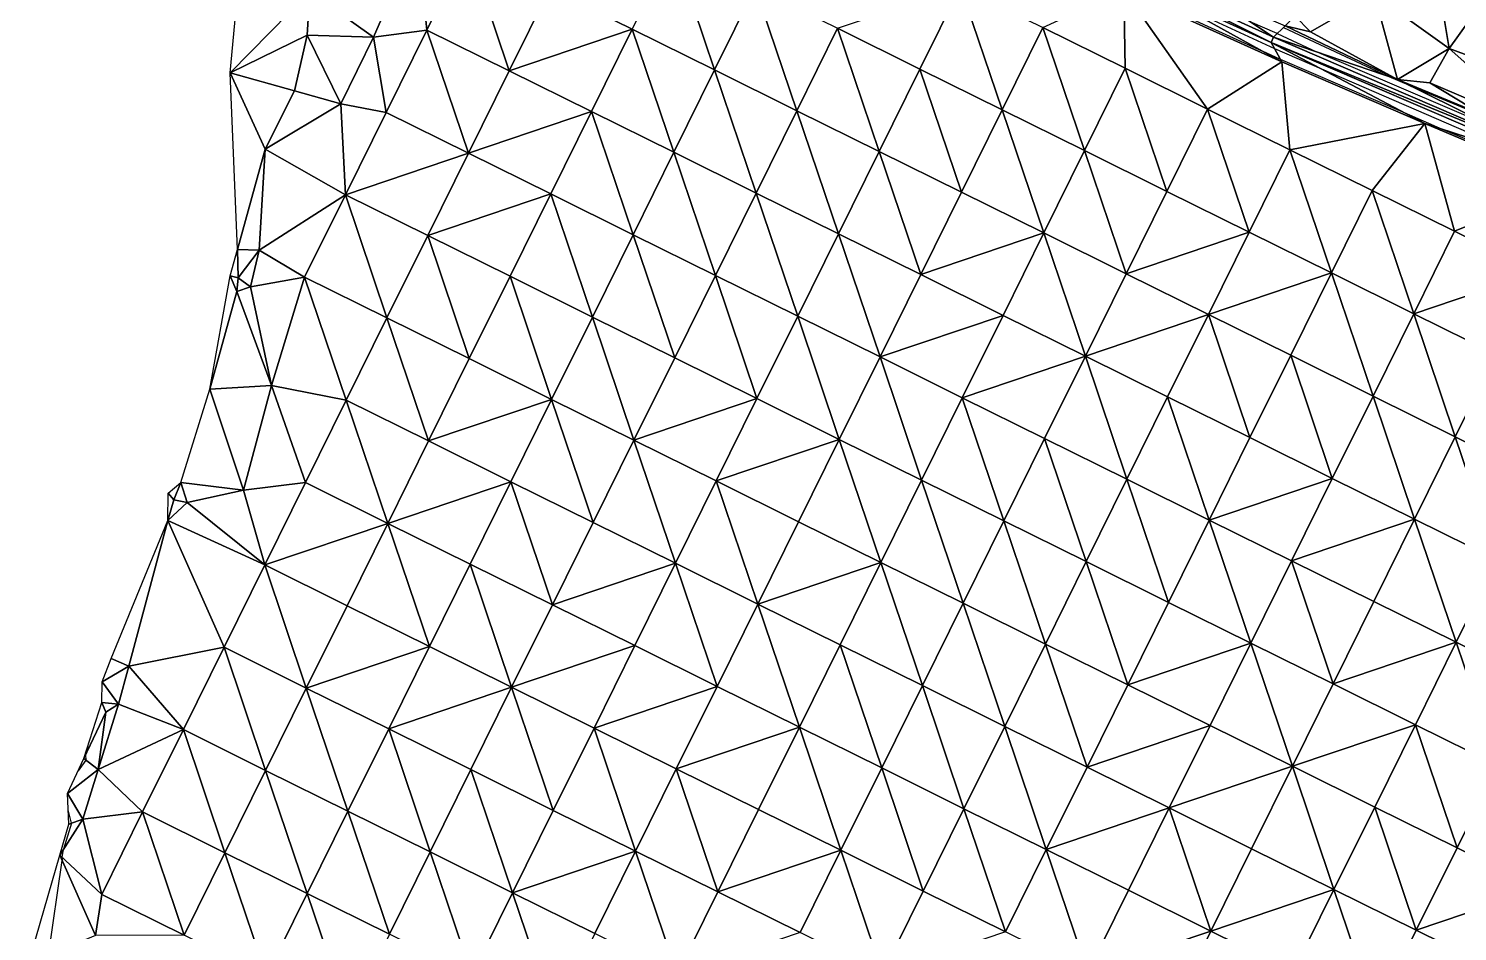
# Model space of a CAD drawing. Extents: x 452550 to 453808, y 451368 to 453069.
# Drawn here: x 452926.5 to 453082.1, y 452339 to 452437.3 of the extents above; entities that cross this region are included whole.
import ezdxf

# ---------------------------------------------------------------- set-up
doc = ezdxf.new("R2010")
doc.units = 0
doc.header["$LTSCALE"] = 0.35
doc.header["$MEASUREMENT"] = 0
doc.linetypes.add('DASHED', pattern=[5442.857143, 3628.571429, -1814.285714])
doc.layers.add('Default', color=42, linetype='Continuous', lineweight=25)
doc.layers.add('FPS_Contours-Minor', color=40, linetype='DASHED', lineweight=25)

msp = doc.modelspace()

# ---------------------------------------------------------------- linework, layer by layer
at = {"layer": 'Default', "color": 8, "linetype": 'Continuous', "lineweight": 25}
for points in [[(452957.19, 452441.31, 14.19), (452948.49, 452432.48, 14.08), (452950.36, 452452.22, 14.18)], [(453081.22, 452435.12, 14.1), (453073.1, 452440.95, 14.08), (453078.92, 452449.07, 14.07)], [(453087.05, 452443.25, 14.08), (453081.22, 452435.12, 14.1), (453078.92, 452449.07, 14.07)], [(452964.09, 452436.37, 14.18), (452957.19, 452441.31, 14.19), (452968.9, 452447.35, 14.26)], [(452969.92, 452437.13, 14.14), (452964.09, 452436.37, 14.18), (452968.9, 452447.35, 14.26)], [(452974.36, 452446.1, 14.2), (452969.92, 452437.13, 14.14), (452968.9, 452447.35, 14.26)], [(452992.28, 452437.22, 14.23), (452983.32, 452441.66, 14.23), (452996.72, 452446.19, 14.28)], [(453001.24, 452432.79, 14.19), (452992.28, 452437.22, 14.23), (452996.72, 452446.19, 14.28)], [(453005.68, 452441.75, 14.24), (453001.24, 452432.79, 14.19), (452996.72, 452446.19, 14.28)], [(452978.88, 452432.7, 14.14), (452969.92, 452437.13, 14.14), (452974.36, 452446.1, 14.2)], [(452983.32, 452441.66, 14.23), (452978.88, 452432.7, 14.14), (452974.36, 452446.1, 14.2)], [(453046.58, 452442.76, 13.25), (453046.81, 452443.32, 13.25), (453061.85, 452435.79, 13.19)], [(453046.81, 452443.32, 13.25), (453054.61, 452441.35, 14.1), (453062.09, 452436.34, 13.19)], [(453061.85, 452435.79, 13.19), (453046.81, 452443.32, 13.25), (453062.09, 452436.34, 13.19)], [(453092.71, 452430.86, 14.1), (453081.22, 452435.12, 14.1), (453087.05, 452443.25, 14.08)], [(452992.28, 452437.22, 14.23), (452978.88, 452432.7, 14.14), (452983.32, 452441.66, 14.23)], [(453010.21, 452428.35, 14.16), (453001.24, 452432.79, 14.19), (453005.68, 452441.75, 14.24)], [(453014.64, 452437.32, 14.19), (453010.21, 452428.35, 14.16), (453005.68, 452441.75, 14.24)], [(453023.6, 452432.88, 14.17), (453014.64, 452437.32, 14.19), (453028.04, 452441.84, 14.25)], [(453032.57, 452428.44, 14.19), (453023.6, 452432.88, 14.17), (453028.04, 452441.84, 14.25)], [(453037, 452437.41, 14.25), (453032.57, 452428.44, 14.19), (453028.04, 452441.84, 14.25)], [(453063.01, 452433.66, 14.11), (453045.79, 452441.45, 14.14), (453046.58, 452442.76, 13.25)], [(453063.01, 452433.66, 14.11), (453046.58, 452442.76, 13.25), (453061.85, 452435.79, 13.19)], [(452956.87, 452436.58, 14.31), (452948.49, 452432.48, 14.08), (452957.19, 452441.31, 14.19)], [(452964.09, 452436.37, 14.18), (452956.87, 452436.58, 14.31), (452957.19, 452441.31, 14.19)], [(453045.96, 452432.97, 14.23), (453037, 452437.41, 14.25), (453045.79, 452441.45, 14.14)], [(453054.93, 452428.53, 14.25), (453045.79, 452441.45, 14.14), (453063.01, 452433.66, 14.11)], [(453054.93, 452428.53, 14.25), (453045.96, 452432.97, 14.23), (453045.79, 452441.45, 14.14)], [(453062.09, 452436.34, 13.19), (453054.61, 452441.35, 14.1), (453063.36, 452437.58, 14.14)], [(453073.1, 452440.95, 14.08), (453066.15, 452436.95, 14.17), (453064.43, 452438.67, 14.19)], [(453073.1, 452440.95, 14.08), (453075.61, 452431.75, 14.07), (453066.15, 452436.95, 14.17)], [(453073.1, 452440.95, 14.08), (453081.22, 452435.12, 14.1), (453075.61, 452431.75, 14.07)], [(453066.15, 452436.95, 14.17), (453063.36, 452437.58, 14.14), (453064.43, 452438.67, 14.19)], [(452969.92, 452437.13, 14.14), (452965.48, 452428.17, 14.17), (452964.09, 452436.37, 14.18)], [(452974.45, 452423.74, 14.14), (452965.48, 452428.17, 14.17), (452969.92, 452437.13, 14.14)], [(452978.88, 452432.7, 14.14), (452974.45, 452423.74, 14.14), (452969.92, 452437.13, 14.14)], [(452987.84, 452428.26, 14.16), (452978.88, 452432.7, 14.14), (452992.28, 452437.22, 14.23)], [(452996.81, 452423.83, 14.15), (452987.84, 452428.26, 14.16), (452992.28, 452437.22, 14.23)], [(453001.24, 452432.79, 14.19), (452996.81, 452423.83, 14.15), (452992.28, 452437.22, 14.23)], [(453019.17, 452423.92, 14.15), (453010.21, 452428.35, 14.16), (453014.64, 452437.32, 14.19)], [(453023.6, 452432.88, 14.17), (453019.17, 452423.92, 14.15), (453014.64, 452437.32, 14.19)], [(453041.53, 452424.01, 14.19), (453032.57, 452428.44, 14.19), (453037, 452437.41, 14.25)], [(453045.96, 452432.97, 14.23), (453041.53, 452424.01, 14.19), (453037, 452437.41, 14.25)], [(453062.09, 452436.34, 13.19), (453063.36, 452437.58, 14.14), (453075.61, 452431.75, 14.07)], [(453063.36, 452437.58, 14.14), (453066.15, 452436.95, 14.17), (453075.61, 452431.75, 14.07)], [(452956.87, 452436.58, 14.31), (452955.51, 452430.51, 14.45), (452948.49, 452432.48, 14.08)], [(452960.55, 452429.09, 14.25), (452955.51, 452430.51, 14.45), (452956.87, 452436.58, 14.31)], [(452964.09, 452436.37, 14.18), (452960.55, 452429.09, 14.25), (452956.87, 452436.58, 14.31)], [(452964.09, 452436.37, 14.18), (452965.48, 452428.17, 14.17), (452960.55, 452429.09, 14.25)], [(453061.85, 452435.79, 13.19), (453062.09, 452436.34, 13.19), (453094.56, 452422.39, 13.13)], [(453078.57, 452426.94, 14.12), (453061.85, 452435.79, 13.19), (453094.29, 452421.85, 13.13)], [(453078.57, 452426.94, 14.12), (453063.01, 452433.66, 14.11), (453061.85, 452435.79, 13.19)], [(453061.85, 452435.79, 13.19), (453094.56, 452422.39, 13.13), (453094.29, 452421.85, 13.13)], [(453062.09, 452436.34, 13.19), (453075.61, 452431.75, 14.07), (453094.56, 452422.39, 13.13)], [(453075.61, 452431.75, 14.07), (453081.22, 452435.12, 14.1), (453079.12, 452431.4, 14.11)], [(453081.22, 452435.12, 14.1), (453091.26, 452426.24, 14.17), (453079.12, 452431.4, 14.11)], [(453092.71, 452430.86, 14.1), (453091.26, 452426.24, 14.17), (453081.22, 452435.12, 14.1)], [(452949.31, 452413.26, 14.4), (452948.49, 452432.48, 14.08), (452952.31, 452424.16, 14.22)], [(452948.49, 452432.48, 14.08), (452955.51, 452430.51, 14.45), (452952.31, 452424.16, 14.22)], [(452987.84, 452428.26, 14.16), (452974.45, 452423.74, 14.14), (452978.88, 452432.7, 14.14)], [(453005.77, 452419.39, 14.13), (452996.81, 452423.83, 14.15), (453001.24, 452432.79, 14.19)], [(453010.21, 452428.35, 14.16), (453005.77, 452419.39, 14.13), (453001.24, 452432.79, 14.19)], [(453028.13, 452419.48, 14.14), (453019.17, 452423.92, 14.15), (453023.6, 452432.88, 14.17)], [(453032.57, 452428.44, 14.19), (453028.13, 452419.48, 14.14), (453023.6, 452432.88, 14.17)], [(453050.49, 452419.57, 14.24), (453041.53, 452424.01, 14.19), (453045.96, 452432.97, 14.23)], [(453054.93, 452428.53, 14.25), (453050.49, 452419.57, 14.24), (453045.96, 452432.97, 14.23)], [(453063.89, 452424.1, 14.26), (453054.93, 452428.53, 14.25), (453063.01, 452433.66, 14.11)], [(453063.89, 452424.1, 14.26), (453063.01, 452433.66, 14.11), (453078.57, 452426.94, 14.12)], [(453075.61, 452431.75, 14.07), (453084.83, 452427.95, 14.12), (453094.56, 452422.39, 13.13)], [(453075.61, 452431.75, 14.07), (453079.12, 452431.4, 14.11), (453084.83, 452427.95, 14.12)], [(453091.26, 452426.24, 14.17), (453084.83, 452427.95, 14.12), (453079.12, 452431.4, 14.11)], [(452955.51, 452430.51, 14.45), (452960.55, 452429.09, 14.25), (452952.31, 452424.16, 14.22)], [(452960.55, 452429.09, 14.25), (452961.05, 452419.21, 14.22), (452952.31, 452424.16, 14.22)], [(452965.48, 452428.17, 14.17), (452961.05, 452419.21, 14.22), (452960.55, 452429.09, 14.25)], [(452974.45, 452423.74, 14.14), (452961.05, 452419.21, 14.22), (452965.48, 452428.17, 14.17)], [(452983.41, 452419.3, 14.16), (452974.45, 452423.74, 14.14), (452987.84, 452428.26, 14.16)], [(452992.37, 452414.86, 14.17), (452983.41, 452419.3, 14.16), (452987.84, 452428.26, 14.16)], [(452996.81, 452423.83, 14.15), (452992.37, 452414.86, 14.17), (452987.84, 452428.26, 14.16)], [(453014.73, 452414.95, 14.08), (453005.77, 452419.39, 14.13), (453010.21, 452428.35, 14.16)], [(453019.17, 452423.92, 14.15), (453014.73, 452414.95, 14.08), (453010.21, 452428.35, 14.16)], [(453037.09, 452415.05, 14.14), (453028.13, 452419.48, 14.14), (453032.57, 452428.44, 14.19)], [(453041.53, 452424.01, 14.19), (453037.09, 452415.05, 14.14), (453032.57, 452428.44, 14.19)], [(453059.45, 452415.14, 14.25), (453050.49, 452419.57, 14.24), (453054.93, 452428.53, 14.25)], [(453063.89, 452424.1, 14.26), (453059.45, 452415.14, 14.25), (453054.93, 452428.53, 14.25)], [(453078.57, 452426.94, 14.12), (453072.85, 452419.66, 14.26), (453063.89, 452424.1, 14.26)], [(453081.81, 452415.23, 14.24), (453072.85, 452419.66, 14.26), (453078.57, 452426.94, 14.12)], [(453081.81, 452415.23, 14.24), (453078.57, 452426.94, 14.12), (453094.4, 452420.29, 14.2)], [(453094.29, 452421.85, 13.13), (453094.4, 452420.29, 14.2), (453078.57, 452426.94, 14.12)], [(452951.64, 452413.16, 14.33), (452949.31, 452413.26, 14.4), (452952.31, 452424.16, 14.22)], [(452961.05, 452419.21, 14.22), (452951.64, 452413.16, 14.33), (452952.31, 452424.16, 14.22)], [(452970.01, 452414.77, 14.2), (452961.05, 452419.21, 14.22), (452974.45, 452423.74, 14.14)], [(452983.41, 452419.3, 14.16), (452970.01, 452414.77, 14.2), (452974.45, 452423.74, 14.14)], [(453001.33, 452410.43, 14.18), (452992.37, 452414.86, 14.17), (452996.81, 452423.83, 14.15)], [(453005.77, 452419.39, 14.13), (453001.33, 452410.43, 14.18), (452996.81, 452423.83, 14.15)], [(453023.69, 452410.52, 14.11), (453014.73, 452414.95, 14.08), (453019.17, 452423.92, 14.15)], [(453028.13, 452419.48, 14.14), (453023.69, 452410.52, 14.11), (453019.17, 452423.92, 14.15)], [(453046.05, 452410.61, 14.16), (453037.09, 452415.05, 14.14), (453041.53, 452424.01, 14.19)], [(453050.49, 452419.57, 14.24), (453046.05, 452410.61, 14.16), (453041.53, 452424.01, 14.19)], [(453068.41, 452410.7, 14.25), (453059.45, 452415.14, 14.25), (453063.89, 452424.1, 14.26)], [(453072.85, 452419.66, 14.26), (453068.41, 452410.7, 14.25), (453063.89, 452424.1, 14.26)], [(453090.78, 452410.79, 14.24), (453081.81, 452415.23, 14.24), (453094.4, 452420.29, 14.2)], [(452961.05, 452419.21, 14.22), (452956.61, 452410.25, 14.21), (452951.64, 452413.16, 14.33)], [(452965.57, 452405.81, 14.19), (452956.61, 452410.25, 14.21), (452961.05, 452419.21, 14.22)], [(452970.01, 452414.77, 14.2), (452965.57, 452405.81, 14.19), (452961.05, 452419.21, 14.22)], [(452978.97, 452410.34, 14.2), (452970.01, 452414.77, 14.2), (452983.41, 452419.3, 14.16)], [(452987.94, 452405.9, 14.19), (452978.97, 452410.34, 14.2), (452983.41, 452419.3, 14.16)], [(452992.37, 452414.86, 14.17), (452987.94, 452405.9, 14.19), (452983.41, 452419.3, 14.16)], [(453010.3, 452405.99, 14.15), (453001.33, 452410.43, 14.18), (453005.77, 452419.39, 14.13)], [(453014.73, 452414.95, 14.08), (453010.3, 452405.99, 14.15), (453005.77, 452419.39, 14.13)], [(453037.09, 452415.05, 14.14), (453023.69, 452410.52, 14.11), (453028.13, 452419.48, 14.14)], [(453059.45, 452415.14, 14.25), (453046.05, 452410.61, 14.16), (453050.49, 452419.57, 14.24)], [(453077.38, 452406.26, 14.24), (453068.41, 452410.7, 14.25), (453072.85, 452419.66, 14.26)], [(453081.81, 452415.23, 14.24), (453077.38, 452406.26, 14.24), (453072.85, 452419.66, 14.26)], [(453032.66, 452406.08, 14.11), (453023.69, 452410.52, 14.11), (453037.09, 452415.05, 14.14)], [(453041.62, 452401.65, 14.13), (453032.66, 452406.08, 14.11), (453037.09, 452415.05, 14.14)], [(453046.05, 452410.61, 14.16), (453041.62, 452401.65, 14.13), (453037.09, 452415.05, 14.14)], [(453055.02, 452406.17, 14.17), (453046.05, 452410.61, 14.16), (453059.45, 452415.14, 14.25)], [(453068.41, 452410.7, 14.25), (453055.02, 452406.17, 14.17), (453059.45, 452415.14, 14.25)], [(453090.78, 452410.79, 14.24), (453077.38, 452406.26, 14.24), (453081.81, 452415.23, 14.24)], [(452974.54, 452401.38, 14.19), (452965.57, 452405.81, 14.19), (452970.01, 452414.77, 14.2)], [(452978.97, 452410.34, 14.2), (452974.54, 452401.38, 14.19), (452970.01, 452414.77, 14.2)], [(452996.9, 452401.47, 14.2), (452987.94, 452405.9, 14.19), (452992.37, 452414.86, 14.17)], [(453001.33, 452410.43, 14.18), (452996.9, 452401.47, 14.2), (452992.37, 452414.86, 14.17)], [(453019.26, 452401.56, 14.17), (453010.3, 452405.99, 14.15), (453014.73, 452414.95, 14.08)], [(453023.69, 452410.52, 14.11), (453019.26, 452401.56, 14.17), (453014.73, 452414.95, 14.08)], [(452948.49, 452410.38, 14.41), (452949.31, 452413.26, 14.4), (452949.38, 452410.17, 14.45)], [(452949.31, 452413.26, 14.4), (452951.64, 452413.16, 14.33), (452949.38, 452410.17, 14.45)], [(452951.64, 452413.16, 14.33), (452950.71, 452409.2, 14.3), (452949.38, 452410.17, 14.45)], [(452956.61, 452410.25, 14.21), (452950.71, 452409.2, 14.3), (452951.64, 452413.16, 14.33)], [(452949.23, 452408.69, 14.35), (452946.27, 452398.04, 14.38), (452948.49, 452410.38, 14.41)], [(452949.23, 452408.69, 14.35), (452948.49, 452410.38, 14.41), (452949.38, 452410.17, 14.45)], [(453005.86, 452397.03, 14.18), (452996.9, 452401.47, 14.2), (453001.33, 452410.43, 14.18)], [(453010.3, 452405.99, 14.15), (453005.86, 452397.03, 14.18), (453001.33, 452410.43, 14.18)], [(453032.66, 452406.08, 14.11), (453019.26, 452401.56, 14.17), (453023.69, 452410.52, 14.11)], [(453055.02, 452406.17, 14.17), (453041.62, 452401.65, 14.13), (453046.05, 452410.61, 14.16)], [(453063.98, 452401.74, 14.2), (453055.02, 452406.17, 14.17), (453068.41, 452410.7, 14.25)], [(453072.94, 452397.3, 14.21), (453063.98, 452401.74, 14.2), (453068.41, 452410.7, 14.25)], [(453077.38, 452406.26, 14.24), (453072.94, 452397.3, 14.21), (453068.41, 452410.7, 14.25)], [(453086.34, 452401.83, 14.24), (453077.38, 452406.26, 14.24), (453090.78, 452410.79, 14.24)], [(452950.71, 452409.2, 14.3), (452949.23, 452408.69, 14.35), (452949.38, 452410.17, 14.45)], [(452953, 452398.46, 14.23), (452949.23, 452408.69, 14.35), (452950.71, 452409.2, 14.3)], [(452956.61, 452410.25, 14.21), (452953, 452398.46, 14.23), (452950.71, 452409.2, 14.3)], [(452956.61, 452410.25, 14.21), (452961.14, 452396.85, 14.2), (452953, 452398.46, 14.23)], [(452965.57, 452405.81, 14.19), (452961.14, 452396.85, 14.2), (452956.61, 452410.25, 14.21)], [(452983.5, 452396.94, 14.19), (452974.54, 452401.38, 14.19), (452978.97, 452410.34, 14.2)], [(452987.94, 452405.9, 14.19), (452983.5, 452396.94, 14.19), (452978.97, 452410.34, 14.2)], [(452953, 452398.46, 14.23), (452946.27, 452398.04, 14.38), (452949.23, 452408.69, 14.35)], [(452970.1, 452392.41, 14.22), (452961.14, 452396.85, 14.2), (452965.57, 452405.81, 14.19)], [(452974.54, 452401.38, 14.19), (452970.1, 452392.41, 14.22), (452965.57, 452405.81, 14.19)], [(452992.46, 452392.5, 14.22), (452983.5, 452396.94, 14.19), (452987.94, 452405.9, 14.19)], [(452996.9, 452401.47, 14.2), (452992.46, 452392.5, 14.22), (452987.94, 452405.9, 14.19)], [(453014.82, 452392.59, 14.2), (453005.86, 452397.03, 14.18), (453010.3, 452405.99, 14.15)], [(453019.26, 452401.56, 14.17), (453014.82, 452392.59, 14.2), (453010.3, 452405.99, 14.15)], [(453028.22, 452397.12, 14.19), (453019.26, 452401.56, 14.17), (453032.66, 452406.08, 14.11)], [(453041.62, 452401.65, 14.13), (453028.22, 452397.12, 14.19), (453032.66, 452406.08, 14.11)], [(453050.58, 452397.21, 14.16), (453041.62, 452401.65, 14.13), (453055.02, 452406.17, 14.17)], [(453059.54, 452392.78, 14.19), (453050.58, 452397.21, 14.16), (453055.02, 452406.17, 14.17)], [(453063.98, 452401.74, 14.2), (453059.54, 452392.78, 14.19), (453055.02, 452406.17, 14.17)], [(453081.9, 452392.87, 14.2), (453072.94, 452397.3, 14.21), (453077.38, 452406.26, 14.24)], [(453086.34, 452401.83, 14.24), (453081.9, 452392.87, 14.2), (453077.38, 452406.26, 14.24)], [(452983.5, 452396.94, 14.19), (452970.1, 452392.41, 14.22), (452974.54, 452401.38, 14.19)], [(453005.86, 452397.03, 14.18), (452992.46, 452392.5, 14.22), (452996.9, 452401.47, 14.2)], [(453023.78, 452388.16, 14.23), (453014.82, 452392.59, 14.2), (453019.26, 452401.56, 14.17)], [(453028.22, 452397.12, 14.19), (453023.78, 452388.16, 14.23), (453019.26, 452401.56, 14.17)], [(453037.18, 452392.69, 14.19), (453028.22, 452397.12, 14.19), (453041.62, 452401.65, 14.13)], [(453046.15, 452388.25, 14.2), (453037.18, 452392.69, 14.19), (453041.62, 452401.65, 14.13)], [(453050.58, 452397.21, 14.16), (453046.15, 452388.25, 14.2), (453041.62, 452401.65, 14.13)], [(453068.51, 452388.34, 14.2), (453059.54, 452392.78, 14.19), (453063.98, 452401.74, 14.2)], [(453072.94, 452397.3, 14.21), (453068.51, 452388.34, 14.2), (453063.98, 452401.74, 14.2)], [(453090.87, 452388.43, 14.21), (453081.9, 452392.87, 14.2), (453086.34, 452401.83, 14.24)], [(452949.94, 452387.07, 14.25), (452943.11, 452387.88, 14.39), (452946.27, 452398.04, 14.38)], [(452953, 452398.46, 14.23), (452949.94, 452387.07, 14.25), (452946.27, 452398.04, 14.38)], [(452956.7, 452387.89, 14.23), (452949.94, 452387.07, 14.25), (452953, 452398.46, 14.23)], [(452961.14, 452396.85, 14.2), (452956.7, 452387.89, 14.23), (452953, 452398.46, 14.23)], [(452965.67, 452383.45, 14.23), (452956.7, 452387.89, 14.23), (452961.14, 452396.85, 14.2)], [(452970.1, 452392.41, 14.22), (452965.67, 452383.45, 14.23), (452961.14, 452396.85, 14.2)], [(452979.06, 452387.98, 14.24), (452970.1, 452392.41, 14.22), (452983.5, 452396.94, 14.19)], [(452988.03, 452383.54, 14.27), (452979.06, 452387.98, 14.24), (452983.5, 452396.94, 14.19)], [(452992.46, 452392.5, 14.22), (452988.03, 452383.54, 14.27), (452983.5, 452396.94, 14.19)], [(453001.42, 452388.07, 14.24), (452992.46, 452392.5, 14.22), (453005.86, 452397.03, 14.18)], [(453014.82, 452392.59, 14.2), (453001.42, 452388.07, 14.24), (453005.86, 452397.03, 14.18)], [(453032.75, 452383.72, 14.22), (453023.78, 452388.16, 14.23), (453028.22, 452397.12, 14.19)], [(453037.18, 452392.69, 14.19), (453032.75, 452383.72, 14.22), (453028.22, 452397.12, 14.19)], [(453055.11, 452383.81, 14.22), (453046.15, 452388.25, 14.2), (453050.58, 452397.21, 14.16)], [(453059.54, 452392.78, 14.19), (453055.11, 452383.81, 14.22), (453050.58, 452397.21, 14.16)], [(453077.47, 452383.9, 14.2), (453068.51, 452388.34, 14.2), (453072.94, 452397.3, 14.21)], [(453081.9, 452392.87, 14.2), (453077.47, 452383.9, 14.2), (453072.94, 452397.3, 14.21)], [(452979.06, 452387.98, 14.24), (452965.67, 452383.45, 14.23), (452970.1, 452392.41, 14.22)], [(452996.99, 452379.11, 14.28), (452988.03, 452383.54, 14.27), (452992.46, 452392.5, 14.22)], [(453001.42, 452388.07, 14.24), (452996.99, 452379.11, 14.28), (452992.46, 452392.5, 14.22)], [(453010.39, 452383.63, 14.26), (453001.42, 452388.07, 14.24), (453014.82, 452392.59, 14.2)], [(453019.35, 452379.2, 14.27), (453010.39, 452383.63, 14.26), (453014.82, 452392.59, 14.2)], [(453023.78, 452388.16, 14.23), (453019.35, 452379.2, 14.27), (453014.82, 452392.59, 14.2)], [(453041.71, 452379.29, 14.23), (453032.75, 452383.72, 14.22), (453037.18, 452392.69, 14.19)], [(453046.15, 452388.25, 14.2), (453041.71, 452379.29, 14.23), (453037.18, 452392.69, 14.19)], [(453068.51, 452388.34, 14.2), (453055.11, 452383.81, 14.22), (453059.54, 452392.78, 14.19)], [(453086.43, 452379.47, 14.21), (453077.47, 452383.9, 14.2), (453081.9, 452392.87, 14.2)], [(453090.87, 452388.43, 14.21), (453086.43, 452379.47, 14.21), (453081.9, 452392.87, 14.2)], [(452942.37, 452385.99, 14.5), (452941.73, 452386.73, 14.48), (452943.11, 452387.88, 14.39)], [(452943.8, 452385.72, 14.34), (452942.37, 452385.99, 14.5), (452943.11, 452387.88, 14.39)], [(452949.94, 452387.07, 14.25), (452943.8, 452385.72, 14.34), (452943.11, 452387.88, 14.39)], [(452949.94, 452387.07, 14.25), (452952.27, 452378.92, 14.27), (452943.8, 452385.72, 14.34)], [(452956.7, 452387.89, 14.23), (452952.27, 452378.92, 14.27), (452949.94, 452387.07, 14.25)], [(452965.67, 452383.45, 14.23), (452952.27, 452378.92, 14.27), (452956.7, 452387.89, 14.23)], [(452974.63, 452379.01, 14.28), (452965.67, 452383.45, 14.23), (452979.06, 452387.98, 14.24)], [(452983.59, 452374.58, 14.3), (452974.63, 452379.01, 14.28), (452979.06, 452387.98, 14.24)], [(452988.03, 452383.54, 14.27), (452983.59, 452374.58, 14.3), (452979.06, 452387.98, 14.24)], [(453005.95, 452374.67, 14.28), (452996.99, 452379.11, 14.28), (453001.42, 452388.07, 14.24)], [(453010.39, 452383.63, 14.26), (453005.95, 452374.67, 14.28), (453001.42, 452388.07, 14.24)], [(453028.31, 452374.76, 14.27), (453019.35, 452379.2, 14.27), (453023.78, 452388.16, 14.23)], [(453032.75, 452383.72, 14.22), (453028.31, 452374.76, 14.27), (453023.78, 452388.16, 14.23)], [(453050.67, 452374.85, 14.23), (453041.71, 452379.29, 14.23), (453046.15, 452388.25, 14.2)], [(453055.11, 452383.81, 14.22), (453050.67, 452374.85, 14.23), (453046.15, 452388.25, 14.2)], [(453064.07, 452379.38, 14.23), (453055.11, 452383.81, 14.22), (453068.51, 452388.34, 14.2)], [(453077.47, 452383.9, 14.2), (453064.07, 452379.38, 14.23), (453068.51, 452388.34, 14.2)], [(452941.73, 452386.73, 14.48), (452942.37, 452385.99, 14.5), (452941.72, 452383.77, 14.41)], [(452941.72, 452383.77, 14.41), (452942.37, 452385.99, 14.5), (452943.8, 452385.72, 14.34)], [(452952.27, 452378.92, 14.27), (452941.72, 452383.77, 14.41), (452943.8, 452385.72, 14.34)], [(452937.47, 452367.9, 14.49), (452935.54, 452368.73, 14.44), (452941.72, 452383.77, 14.41)], [(452947.83, 452369.96, 14.31), (452937.47, 452367.9, 14.49), (452941.72, 452383.77, 14.41)], [(452952.27, 452378.92, 14.27), (452947.83, 452369.96, 14.31), (452941.72, 452383.77, 14.41)], [(452961.23, 452374.49, 14.26), (452952.27, 452378.92, 14.27), (452965.67, 452383.45, 14.23)], [(452970.19, 452370.05, 14.3), (452961.23, 452374.49, 14.26), (452965.67, 452383.45, 14.23)], [(452974.63, 452379.01, 14.28), (452970.19, 452370.05, 14.3), (452965.67, 452383.45, 14.23)], [(452996.99, 452379.11, 14.28), (452983.59, 452374.58, 14.3), (452988.03, 452383.54, 14.27)], [(453019.35, 452379.2, 14.27), (453005.95, 452374.67, 14.28), (453010.39, 452383.63, 14.26)], [(453037.27, 452370.32, 14.28), (453028.31, 452374.76, 14.27), (453032.75, 452383.72, 14.22)], [(453041.71, 452379.29, 14.23), (453037.27, 452370.32, 14.28), (453032.75, 452383.72, 14.22)], [(453059.63, 452370.42, 14.25), (453050.67, 452374.85, 14.23), (453055.11, 452383.81, 14.22)], [(453064.07, 452379.38, 14.23), (453059.63, 452370.42, 14.25), (453055.11, 452383.81, 14.22)], [(453073.03, 452374.94, 14.24), (453064.07, 452379.38, 14.23), (453077.47, 452383.9, 14.2)], [(453081.99, 452370.51, 14.25), (453073.03, 452374.94, 14.24), (453077.47, 452383.9, 14.2)], [(453086.43, 452379.47, 14.21), (453081.99, 452370.51, 14.25), (453077.47, 452383.9, 14.2)], [(453046.24, 452365.89, 14.28), (453037.27, 452370.32, 14.28), (453041.71, 452379.29, 14.23)], [(453050.67, 452374.85, 14.23), (453046.24, 452365.89, 14.28), (453041.71, 452379.29, 14.23)], [(453068.6, 452365.98, 14.25), (453059.63, 452370.42, 14.25), (453064.07, 452379.38, 14.23)], [(453073.03, 452374.94, 14.24), (453068.6, 452365.98, 14.25), (453064.07, 452379.38, 14.23)], [(453090.96, 452366.07, 14.25), (453081.99, 452370.51, 14.25), (453086.43, 452379.47, 14.21)], [(452956.79, 452365.53, 14.3), (452947.83, 452369.96, 14.31), (452952.27, 452378.92, 14.27)], [(452961.23, 452374.49, 14.26), (452956.79, 452365.53, 14.3), (452952.27, 452378.92, 14.27)], [(452979.15, 452365.62, 14.33), (452970.19, 452370.05, 14.3), (452974.63, 452379.01, 14.28)], [(452983.59, 452374.58, 14.3), (452979.15, 452365.62, 14.33), (452974.63, 452379.01, 14.28)], [(452992.55, 452370.14, 14.3), (452983.59, 452374.58, 14.3), (452996.99, 452379.11, 14.28)], [(453001.51, 452365.71, 14.3), (452992.55, 452370.14, 14.3), (452996.99, 452379.11, 14.28)], [(453005.95, 452374.67, 14.28), (453001.51, 452365.71, 14.3), (452996.99, 452379.11, 14.28)], [(453014.91, 452370.23, 14.3), (453005.95, 452374.67, 14.28), (453019.35, 452379.2, 14.27)], [(453023.88, 452365.8, 14.29), (453014.91, 452370.23, 14.3), (453019.35, 452379.2, 14.27)], [(453028.31, 452374.76, 14.27), (453023.88, 452365.8, 14.29), (453019.35, 452379.2, 14.27)], [(452992.55, 452370.14, 14.3), (452979.15, 452365.62, 14.33), (452983.59, 452374.58, 14.3)], [(453010.48, 452361.27, 14.32), (453001.51, 452365.71, 14.3), (453005.95, 452374.67, 14.28)], [(453014.91, 452370.23, 14.3), (453010.48, 452361.27, 14.32), (453005.95, 452374.67, 14.28)], [(453032.84, 452361.36, 14.29), (453023.88, 452365.8, 14.29), (453028.31, 452374.76, 14.27)], [(453037.27, 452370.32, 14.28), (453032.84, 452361.36, 14.29), (453028.31, 452374.76, 14.27)], [(453059.63, 452370.42, 14.25), (453046.24, 452365.89, 14.28), (453050.67, 452374.85, 14.23)], [(453081.99, 452370.51, 14.25), (453068.6, 452365.98, 14.25), (453073.03, 452374.94, 14.24)], [(452970.19, 452370.05, 14.3), (452956.79, 452365.53, 14.3), (452961.23, 452374.49, 14.26)], [(452947.83, 452369.96, 14.31), (452943.4, 452361, 14.3), (452937.47, 452367.9, 14.49)], [(452952.36, 452356.56, 14.27), (452943.4, 452361, 14.3), (452947.83, 452369.96, 14.31)], [(452956.79, 452365.53, 14.3), (452952.36, 452356.56, 14.27), (452947.83, 452369.96, 14.31)], [(452965.76, 452361.09, 14.35), (452956.79, 452365.53, 14.3), (452970.19, 452370.05, 14.3)], [(452979.15, 452365.62, 14.33), (452965.76, 452361.09, 14.35), (452970.19, 452370.05, 14.3)], [(452988.12, 452361.18, 14.34), (452979.15, 452365.62, 14.33), (452992.55, 452370.14, 14.3)], [(453001.51, 452365.71, 14.3), (452988.12, 452361.18, 14.34), (452992.55, 452370.14, 14.3)], [(453019.44, 452356.84, 14.32), (453010.48, 452361.27, 14.32), (453014.91, 452370.23, 14.3)], [(453023.88, 452365.8, 14.29), (453019.44, 452356.84, 14.32), (453014.91, 452370.23, 14.3)], [(453041.8, 452356.93, 14.28), (453032.84, 452361.36, 14.29), (453037.27, 452370.32, 14.28)], [(453046.24, 452365.89, 14.28), (453041.8, 452356.93, 14.28), (453037.27, 452370.32, 14.28)], [(453055.2, 452361.45, 14.29), (453046.24, 452365.89, 14.28), (453059.63, 452370.42, 14.25)], [(453064.16, 452357.02, 14.29), (453055.2, 452361.45, 14.29), (453059.63, 452370.42, 14.25)], [(453068.6, 452365.98, 14.25), (453064.16, 452357.02, 14.29), (453059.63, 452370.42, 14.25)], [(453077.56, 452361.54, 14.26), (453068.6, 452365.98, 14.25), (453081.99, 452370.51, 14.25)], [(453086.52, 452357.11, 14.27), (453077.56, 452361.54, 14.26), (453081.99, 452370.51, 14.25)], [(453090.96, 452366.07, 14.25), (453086.52, 452357.11, 14.27), (453081.99, 452370.51, 14.25)], [(452935.54, 452368.73, 14.44), (452937.47, 452367.9, 14.49), (452934.56, 452366.2, 14.45)], [(452937.47, 452367.9, 14.49), (452936.34, 452363.78, 14.45), (452934.56, 452366.2, 14.45)], [(452943.4, 452361, 14.3), (452936.34, 452363.78, 14.45), (452937.47, 452367.9, 14.49)], [(452934.56, 452366.2, 14.45), (452936.34, 452363.78, 14.45), (452934.52, 452363.96, 14.47)], [(452961.32, 452352.13, 14.32), (452952.36, 452356.56, 14.27), (452956.79, 452365.53, 14.3)], [(452965.76, 452361.09, 14.35), (452961.32, 452352.13, 14.32), (452956.79, 452365.53, 14.3)], [(452974.72, 452356.65, 14.36), (452965.76, 452361.09, 14.35), (452979.15, 452365.62, 14.33)], [(452983.68, 452352.22, 14.37), (452974.72, 452356.65, 14.36), (452979.15, 452365.62, 14.33)], [(452988.12, 452361.18, 14.34), (452983.68, 452352.22, 14.37), (452979.15, 452365.62, 14.33)], [(452997.08, 452356.74, 14.34), (452988.12, 452361.18, 14.34), (453001.51, 452365.71, 14.3)], [(453010.48, 452361.27, 14.32), (452997.08, 452356.74, 14.34), (453001.51, 452365.71, 14.3)], [(453028.4, 452352.4, 14.32), (453019.44, 452356.84, 14.32), (453023.88, 452365.8, 14.29)], [(453032.84, 452361.36, 14.29), (453028.4, 452352.4, 14.32), (453023.88, 452365.8, 14.29)], [(453055.2, 452361.45, 14.29), (453041.8, 452356.93, 14.28), (453046.24, 452365.89, 14.28)], [(453077.56, 452361.54, 14.26), (453064.16, 452357.02, 14.29), (453068.6, 452365.98, 14.25)], [(452934.97, 452362.89, 14.39), (452932.58, 452357.87, 14.51), (452934.52, 452363.96, 14.47)], [(452943.4, 452361, 14.3), (452934.11, 452356.65, 14.45), (452936.34, 452363.78, 14.45)], [(452934.11, 452356.65, 14.45), (452934.97, 452362.89, 14.39), (452936.34, 452363.78, 14.45)], [(452936.34, 452363.78, 14.45), (452934.97, 452362.89, 14.39), (452934.52, 452363.96, 14.47)], [(452934.11, 452356.65, 14.45), (452932.58, 452357.87, 14.51), (452934.97, 452362.89, 14.39)], [(452943.4, 452361, 14.3), (452938.96, 452352.04, 14.3), (452934.11, 452356.65, 14.45)], [(452947.92, 452347.6, 14.3), (452938.96, 452352.04, 14.3), (452943.4, 452361, 14.3)], [(452952.36, 452356.56, 14.27), (452947.92, 452347.6, 14.3), (452943.4, 452361, 14.3)], [(452970.28, 452347.69, 14.34), (452961.32, 452352.13, 14.32), (452965.76, 452361.09, 14.35)], [(452974.72, 452356.65, 14.36), (452970.28, 452347.69, 14.34), (452965.76, 452361.09, 14.35)], [(452992.64, 452347.78, 14.34), (452983.68, 452352.22, 14.37), (452988.12, 452361.18, 14.34)], [(452997.08, 452356.74, 14.34), (452992.64, 452347.78, 14.34), (452988.12, 452361.18, 14.34)], [(453006.04, 452352.31, 14.35), (452997.08, 452356.74, 14.34), (453010.48, 452361.27, 14.32)], [(453015, 452347.87, 14.35), (453006.04, 452352.31, 14.35), (453010.48, 452361.27, 14.32)], [(453019.44, 452356.84, 14.32), (453015, 452347.87, 14.35), (453010.48, 452361.27, 14.32)], [(453037.36, 452347.96, 14.31), (453028.4, 452352.4, 14.32), (453032.84, 452361.36, 14.29)], [(453041.8, 452356.93, 14.28), (453037.36, 452347.96, 14.31), (453032.84, 452361.36, 14.29)], [(453050.76, 452352.49, 14.3), (453041.8, 452356.93, 14.28), (453055.2, 452361.45, 14.29)], [(453064.16, 452357.02, 14.29), (453050.76, 452352.49, 14.3), (453055.2, 452361.45, 14.29)], [(453073.12, 452352.58, 14.28), (453064.16, 452357.02, 14.29), (453077.56, 452361.54, 14.26)], [(453082.09, 452348.15, 14.29), (453073.12, 452352.58, 14.28), (453077.56, 452361.54, 14.26)], [(453086.52, 452357.11, 14.27), (453082.09, 452348.15, 14.29), (453077.56, 452361.54, 14.26)], [(452932.58, 452357.87, 14.51), (452934.11, 452356.65, 14.45), (452930.77, 452354.05, 14.48)], [(452934.11, 452356.65, 14.45), (452932.45, 452351.27, 14.44), (452930.77, 452354.05, 14.48)], [(452938.96, 452352.04, 14.3), (452932.45, 452351.27, 14.44), (452934.11, 452356.65, 14.45)], [(452956.88, 452343.17, 14.35), (452947.92, 452347.6, 14.3), (452952.36, 452356.56, 14.27)], [(452961.32, 452352.13, 14.32), (452956.88, 452343.17, 14.35), (452952.36, 452356.56, 14.27)], [(452979.25, 452343.26, 14.35), (452970.28, 452347.69, 14.34), (452974.72, 452356.65, 14.36)], [(452983.68, 452352.22, 14.37), (452979.25, 452343.26, 14.35), (452974.72, 452356.65, 14.36)], [(453001.61, 452343.35, 14.33), (452992.64, 452347.78, 14.34), (452997.08, 452356.74, 14.34)], [(453006.04, 452352.31, 14.35), (453001.61, 452343.35, 14.33), (452997.08, 452356.74, 14.34)], [(453023.97, 452343.44, 14.35), (453015, 452347.87, 14.35), (453019.44, 452356.84, 14.32)], [(453028.4, 452352.4, 14.32), (453023.97, 452343.44, 14.35), (453019.44, 452356.84, 14.32)], [(453050.76, 452352.49, 14.3), (453037.36, 452347.96, 14.31), (453041.8, 452356.93, 14.28)], [(453059.72, 452348.05, 14.29), (453050.76, 452352.49, 14.3), (453064.16, 452357.02, 14.29)], [(453068.69, 452343.62, 14.29), (453059.72, 452348.05, 14.29), (453064.16, 452357.02, 14.29)], [(453073.12, 452352.58, 14.28), (453068.69, 452343.62, 14.29), (453064.16, 452357.02, 14.29)], [(453091.05, 452343.71, 14.28), (453082.09, 452348.15, 14.29), (453086.52, 452357.11, 14.27)], [(452932.45, 452351.27, 14.44), (452930.93, 452350.73, 14.51), (452930.77, 452354.05, 14.48)], [(452934.52, 452343.07, 14.33), (452929.94, 452347.36, 14.51), (452932.45, 452351.27, 14.44)], [(452929.94, 452347.36, 14.51), (452930.93, 452350.73, 14.51), (452932.45, 452351.27, 14.44)], [(452938.96, 452352.04, 14.3), (452934.52, 452343.07, 14.33), (452932.45, 452351.27, 14.44)], [(452943.49, 452338.64, 14.32), (452934.52, 452343.07, 14.33), (452938.96, 452352.04, 14.3)], [(452947.92, 452347.6, 14.3), (452943.49, 452338.64, 14.32), (452938.96, 452352.04, 14.3)], [(452965.85, 452338.73, 14.37), (452956.88, 452343.17, 14.35), (452961.32, 452352.13, 14.32)], [(452970.28, 452347.69, 14.34), (452965.85, 452338.73, 14.37), (452961.32, 452352.13, 14.32)], [(452992.64, 452347.78, 14.34), (452979.25, 452343.26, 14.35), (452983.68, 452352.22, 14.37)], [(453015, 452347.87, 14.35), (453001.61, 452343.35, 14.33), (453006.04, 452352.31, 14.35)], [(453032.93, 452339, 14.34), (453023.97, 452343.44, 14.35), (453028.4, 452352.4, 14.32)], [(453037.36, 452347.96, 14.31), (453032.93, 452339, 14.34), (453028.4, 452352.4, 14.32)], [(453046.33, 452343.53, 14.31), (453037.36, 452347.96, 14.31), (453050.76, 452352.49, 14.3)], [(453055.29, 452339.09, 14.31), (453046.33, 452343.53, 14.31), (453050.76, 452352.49, 14.3)], [(453059.72, 452348.05, 14.29), (453055.29, 452339.09, 14.31), (453050.76, 452352.49, 14.3)], [(453077.65, 452339.18, 14.32), (453068.69, 452343.62, 14.29), (453073.12, 452352.58, 14.28)], [(453082.09, 452348.15, 14.29), (453077.65, 452339.18, 14.32), (453073.12, 452352.58, 14.28)], [(453091.05, 452343.71, 14.28), (453077.65, 452339.18, 14.32), (453082.09, 452348.15, 14.29)], [(452933.83, 452338.59, 14.34), (452926.55, 452335.57, 14.57), (452929.94, 452347.36, 14.51)], [(452934.52, 452343.07, 14.33), (452933.83, 452338.59, 14.34), (452929.94, 452347.36, 14.51)], [(452952.45, 452334.2, 14.35), (452943.49, 452338.64, 14.32), (452947.92, 452347.6, 14.3)], [(452956.88, 452343.17, 14.35), (452952.45, 452334.2, 14.35), (452947.92, 452347.6, 14.3)], [(452974.81, 452334.29, 14.37), (452965.85, 452338.73, 14.37), (452970.28, 452347.69, 14.34)], [(452979.25, 452343.26, 14.35), (452974.81, 452334.29, 14.37), (452970.28, 452347.69, 14.34)], [(452988.21, 452338.82, 14.32), (452979.25, 452343.26, 14.35), (452992.64, 452347.78, 14.34)], [(452997.17, 452334.38, 14.33), (452988.21, 452338.82, 14.32), (452992.64, 452347.78, 14.34)], [(453001.61, 452343.35, 14.33), (452997.17, 452334.38, 14.33), (452992.64, 452347.78, 14.34)], [(453010.57, 452338.91, 14.32), (453001.61, 452343.35, 14.33), (453015, 452347.87, 14.35)], [(453019.53, 452334.48, 14.32), (453010.57, 452338.91, 14.32), (453015, 452347.87, 14.35)], [(453023.97, 452343.44, 14.35), (453019.53, 452334.48, 14.32), (453015, 452347.87, 14.35)], [(453041.89, 452334.57, 14.34), (453032.93, 452339, 14.34), (453037.36, 452347.96, 14.31)], [(453046.33, 452343.53, 14.31), (453041.89, 452334.57, 14.34), (453037.36, 452347.96, 14.31)], [(453068.69, 452343.62, 14.29), (453055.29, 452339.09, 14.31), (453059.72, 452348.05, 14.29)], [(453055.29, 452339.09, 14.31), (453041.89, 452334.57, 14.34), (453046.33, 452343.53, 14.31)], [(453064.25, 452334.66, 14.33), (453055.29, 452339.09, 14.31), (453068.69, 452343.62, 14.29)], [(453073.21, 452330.22, 14.35), (453064.25, 452334.66, 14.33), (453068.69, 452343.62, 14.29)], [(453077.65, 452339.18, 14.32), (453073.21, 452330.22, 14.35), (453068.69, 452343.62, 14.29)], [(453086.61, 452334.75, 14.32), (453077.65, 452339.18, 14.32), (453091.05, 452343.71, 14.28)], [(452934.52, 452343.07, 14.33), (452943.49, 452338.64, 14.32), (452933.83, 452338.59, 14.34)], [(452961.41, 452329.77, 14.36), (452952.45, 452334.2, 14.35), (452956.88, 452343.17, 14.35)], [(452965.85, 452338.73, 14.37), (452961.41, 452329.77, 14.36), (452956.88, 452343.17, 14.35)], [(452983.77, 452329.86, 14.34), (452974.81, 452334.29, 14.37), (452979.25, 452343.26, 14.35)], [(452988.21, 452338.82, 14.32), (452983.77, 452329.86, 14.34), (452979.25, 452343.26, 14.35)], [(453010.57, 452338.91, 14.32), (452997.17, 452334.38, 14.33), (453001.61, 452343.35, 14.33)], [(453032.93, 452339, 14.34), (453019.53, 452334.48, 14.32), (453023.97, 452343.44, 14.35)], [(453050.85, 452330.13, 14.35), (453041.89, 452334.57, 14.34), (453055.29, 452339.09, 14.31)], [(453064.25, 452334.66, 14.33), (453050.85, 452330.13, 14.35), (453055.29, 452339.09, 14.31)], [(453086.61, 452334.75, 14.32), (453073.21, 452330.22, 14.35), (453077.65, 452339.18, 14.32)]]:
    msp.add_3dface(points, dxfattribs=at)
at = {"layer": 'FPS_Contours-Minor', "color": 12, "linetype": 'Continuous', "lineweight": 25}
for p, q in [((453045.92, 452441.66, 14), (453060.92, 452434.82, 14)), ((453062.24, 452435.08, 13.5), (453051.4, 452440.1, 13.5)), ((453062.5, 452436.74, 13.5), (453059.57, 452438.03, 13.5)), ((453063.18, 452437.4, 14), (453074.46, 452432.14, 14)), ((453062.5, 452436.74, 13.5), (453066.78, 452434.75, 13.5)), ((453062.87, 452433.92, 14), (453060.92, 452434.82, 14)), ((453067.35, 452432.88, 13.5), (453062.24, 452435.08, 13.5)), ((453076.35, 452428.12, 14), (453062.87, 452433.92, 14)), ((453087.11, 452426.07, 13.5), (453066.78, 452434.75, 13.5)), ((453088.41, 452423.75, 13.5), (453067.35, 452432.88, 13.5)), ((453077.1, 452431.01, 14), (453074.46, 452432.14, 14)), ((453085.98, 452427.3, 14), (453077.1, 452431.01, 14)), ((453080.51, 452426.32, 14), (453076.35, 452428.12, 14)), ((453094.38, 452420.58, 14), (453080.51, 452426.32, 14)), ((452932.76, 452358.25, 14.5), (452933.02, 452359.24, 14.5)), ((452932.8, 452357.69, 14.5), (452931.94, 452356.51, 14.5)), ((452932.76, 452358.25, 14.5), (452932.8, 452357.69, 14.5)), ((452931.23, 452350.84, 14.5), (452930.85, 452352.29, 14.5)), ((452931.23, 452350.84, 14.5), (452930.34, 452347.98, 14.5)), ((452928.72, 452336.47, 14.5), (452930.19, 452346.78, 14.5)), ((452930.22, 452347.1, 14.5), (452930.19, 452346.78, 14.5)), ((452930.22, 452347.1, 14.5), (452930.34, 452347.98, 14.5))]:
    msp.add_line(p, q, dxfattribs=at)

doc.saveas('drawing.dxf')
